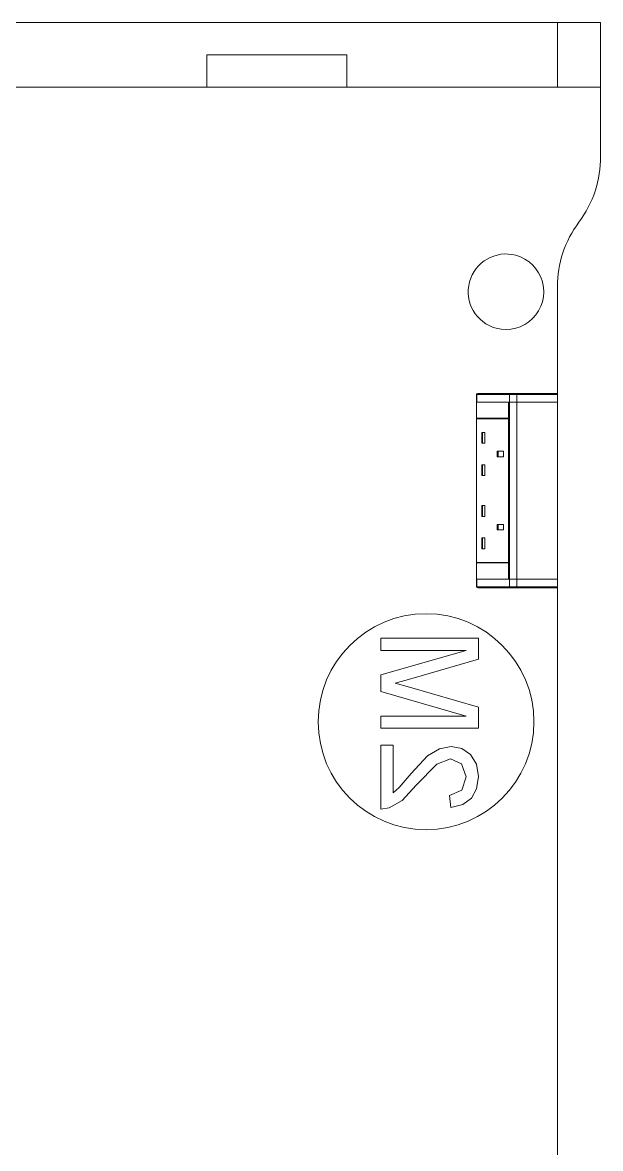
# Model space of a CAD drawing. Header units: millimetres. Extents: x 155927 to 317870, y -36033 to 97293.
# Drawn here: x 218159 to 218695, y 9940 to 10983 of the extents above; entities that cross this region are included whole.
import ezdxf

# ---------------------------------------------------------------- set-up
doc = ezdxf.new("R2010")
doc.units = ezdxf.units.MM
doc.header["$MEASUREMENT"] = 0
doc.layers.add('I-FURN', color=8, linetype='CONTINUOUS', lineweight=9)

msp = doc.modelspace()

# ---------------------------------------------------------------- linework, layer by layer
at = {"layer": 'I-FURN'}
for p, q in [((217894.8, 10982.7), (218694.8, 10982.7)), ((218694.8, 10982.7), (217894.8, 10982.7)), ((217894.8, 10982.7), (218694.8, 10982.7)), ((218654.8, 10982.7), (217934.8, 10982.7)), ((218694.8, 10982.7), (218654.8, 10982.7)), ((218654.8, 10982.7), (218654.8, 10922.7)), ((218654.8, 10982.7), (218654.8, 10922.7)), ((218694.8, 10982.7), (218694.8, 10922.7)), ((218694.8, 10982.7), (218694.8, 10922.7)), ((218694.8, 10858.8), (218694.8, 10982.7)), ((218694.8, 10982.7), (218694.8, 10858.8)), ((218329.8, 10952.7), (218459.8, 10952.7)), ((218459.8, 10952.7), (218329.8, 10952.7)), ((218329.8, 10952.7), (218329.8, 10922.7)), ((218329.8, 10922.7), (218329.8, 10952.7)), ((218459.8, 10952.7), (218459.8, 10922.7)), ((218459.8, 10952.7), (218459.8, 10922.7)), ((218122.6, 10922.7), (218654.8, 10922.7)), ((218329.8, 10922.7), (218122.6, 10922.7)), ((218459.8, 10922.7), (218329.8, 10922.7)), ((218694.8, 10922.7), (218459.8, 10922.7)), ((218654.8, 10922.7), (218694.8, 10922.7)), ((218654.8, 10638.1), (218654.8, 10737.7)), ((218654.8, 10737.7), (218654.8, 10638.1)), ((218611.2, 10639.1), (218581, 10639.1)), ((218611.2, 10639.1), (218581, 10639.1)), ((218611.2, 10639.1), (218649.8, 10639.1)), ((218616.8, 10639.1), (218611.2, 10639.1)), ((218653.8, 10639.1), (218616.8, 10639.1)), ((218649.8, 10639.1), (218649.8, 10638.1)), ((218649.8, 10639.1), (218653.8, 10639.1)), ((218579.8, 10616.1), (218579.8, 10631.1)), ((218579.8, 10631.1), (218609.6, 10631.1)), ((218580, 10638.1), (218580, 10631.1)), ((218580, 10638.1), (218580.1, 10638.1)), ((218580, 10638.1), (218580, 10631.1)), ((218580, 10631.1), (218580, 10638.1)), ((218580, 10631.1), (218580.1, 10631.1)), ((218580, 10631), (218580, 10467.1)), ((218580.1, 10638.1), (218610.4, 10638.1)), ((218580.1, 10638.1), (218580.1, 10631.1)), ((218580.1, 10631.1), (218610.4, 10631.1)), ((218580.3, 10638.9), (218580.3, 10638.9)), ((218609.6, 10631.1), (218609.6, 10616.1)), ((218609.8, 10616.1), (218609.8, 10631)), ((218609.8, 10631), (218610.4, 10631)), ((218610.4, 10638.1), (218617.3, 10638.1)), ((218610.4, 10638.1), (218610.4, 10631.1)), ((218610.4, 10631.1), (218617.3, 10631.1)), ((218617.3, 10631), (218610.4, 10631)), ((218610.4, 10631), (218610.4, 10467.1)), ((218617.3, 10638.1), (218654.8, 10638.1)), ((218617.3, 10638.1), (218617.3, 10631.1)), ((218617.3, 10631.1), (218654.8, 10631.1)), ((218654.8, 10631), (218617.3, 10631)), ((218617.3, 10631), (218617.3, 10467.1)), ((218654.8, 10631.1), (218654.8, 10638.1)), ((218654.8, 10638.1), (218654.8, 10631.1)), ((218654.8, 10467.1), (218654.8, 10631)), ((218654.8, 10631), (218654.8, 10467.1)), ((218609.6, 10616.1), (218579.8, 10616.1)), ((218579.8, 10615.6), (218609.6, 10615.6)), ((218579.8, 10482.6), (218579.8, 10615.6)), ((218580.1, 10615.6), (218580.1, 10616.1)), ((218609.6, 10615.6), (218609.6, 10482.6)), ((218609.8, 10482.6), (218609.8, 10615.6)), ((218584.8, 10603), (218584.8, 10593)), ((218584.8, 10603), (218587.7, 10603)), ((218585.5, 10603), (218585.5, 10593)), ((218587.7, 10603), (218587.7, 10593)), ((218584.8, 10593), (218587.7, 10593)), ((218599.1, 10585.5), (218599.1, 10580.5)), ((218604.9, 10585.5), (218599.1, 10585.5)), ((218599.1, 10580.5), (218604.9, 10580.5)), ((218599.9, 10585.5), (218599.9, 10580.5)), ((218604.9, 10580.5), (218604.9, 10585.5)), ((218584.8, 10573), (218584.8, 10563)), ((218584.8, 10573), (218587.7, 10573)), ((218585.5, 10573), (218585.5, 10563)), ((218587.7, 10573), (218587.7, 10563)), ((218584.8, 10563), (218587.7, 10563)), ((218584.8, 10535.2), (218584.8, 10525.2)), ((218584.8, 10535.2), (218587.7, 10535.2)), ((218585.5, 10535.2), (218585.5, 10525.2)), ((218587.7, 10535.2), (218587.7, 10525.2)), ((218584.8, 10525.2), (218587.7, 10525.2)), ((218599.1, 10517.7), (218599.1, 10512.7)), ((218599.1, 10517.7), (218604.9, 10517.7)), ((218599.9, 10517.7), (218599.9, 10512.7)), ((218604.9, 10517.7), (218604.9, 10512.7)), ((218584.8, 10505.2), (218584.8, 10495.2)), ((218584.8, 10505.2), (218587.7, 10505.2)), ((218585.5, 10505.2), (218585.5, 10495.2)), ((218587.7, 10505.2), (218587.7, 10495.2)), ((218599.1, 10512.7), (218604.9, 10512.7)), ((218584.8, 10495.2), (218587.7, 10495.2)), ((218579.8, 10482.6), (218609.6, 10482.6)), ((218580.1, 10482.1), (218580.1, 10482.6)), ((218579.8, 10482.1), (218609.6, 10482.1)), ((218579.8, 10467.1), (218579.8, 10482.1)), ((218609.6, 10482.1), (218609.6, 10467.1)), ((218609.8, 10467.1), (218609.8, 10482.1)), ((218609.6, 10467.1), (218579.8, 10467.1)), ((218580, 10467), (218580, 10460)), ((218580.1, 10467), (218580, 10467)), ((218580, 10467), (218580, 10460)), ((218580, 10467), (218580, 10460)), ((218580.1, 10460), (218580.1, 10467)), ((218610.4, 10467), (218580.1, 10467)), ((218609.6, 10467.1), (218612, 10467.1)), ((218610.4, 10467.1), (218609.8, 10467.1)), ((218610.4, 10467.1), (218617.3, 10467.1)), ((218610.4, 10460), (218610.4, 10467)), ((218617.3, 10467), (218610.4, 10467)), ((218617.3, 10467.1), (218654.8, 10467.1)), ((218617.3, 10460), (218617.3, 10467)), ((218654.8, 10467), (218617.3, 10467)), ((218654.8, 10460), (218654.8, 10467)), ((218654.8, 10460), (218654.8, 10467)), ((218580.1, 10460), (218580, 10460)), ((218610.4, 10460), (218580.1, 10460)), ((218580.3, 10459.2), (218580.3, 10459.3)), ((218581, 10459), (218611.2, 10459)), ((218581, 10459), (218611.2, 10459)), ((218617.3, 10460), (218610.4, 10460)), ((218649.8, 10459), (218611.2, 10459)), ((218611.2, 10459), (218616.8, 10459)), ((218616.8, 10459), (218653.8, 10459)), ((218654.8, 10460), (218617.3, 10460)), ((218649.8, 10460), (218649.8, 10459)), ((218653.8, 10459), (218649.8, 10459)), ((218653.8, 10459), (218653.8, 10459)), ((218654.8, 9627.7), (218654.8, 10460)), ((218654.8, 10460), (218654.8, 9627.7)), ((218581.7, 10412.3), (218491.2, 10412.3)), ((218491.2, 10412.3), (218491.2, 10401)), ((218581.7, 10392.8), (218581.7, 10412.3)), ((218491.2, 10401), (218570.3, 10401)), ((218570.3, 10401), (218491.2, 10378.3)), ((218519, 10374.6), (218581.7, 10392.8)), ((218491.2, 10378.3), (218491.2, 10362.9)), ((218504.6, 10370.6), (218519, 10374.6)), ((218517.9, 10366.9), (218504.6, 10370.6)), ((218491.2, 10362.9), (218570.3, 10340.2)), ((218581.7, 10348.4), (218517.9, 10366.9)), ((218581.7, 10328.9), (218581.7, 10348.4)), ((218570.3, 10340.2), (218491.2, 10340.2)), ((218491.2, 10340.2), (218491.2, 10328.9)), ((218491.2, 10328.9), (218581.7, 10328.9)), ((218502.5, 10313.4), (218491.2, 10313.4)), ((218491.2, 10313.4), (218491.2, 10254.1)), ((218502.5, 10269), (218502.5, 10313.4)), ((218545.7, 10310), (218534.6, 10303.3)), ((218556.4, 10312), (218545.7, 10310)), ((218566.3, 10310.1), (218556.4, 10312)), ((218574.4, 10304.5), (218566.3, 10310.1)), ((218534.6, 10303.3), (218519.2, 10287.1)), ((218524.1, 10276.3), (218543, 10295.8)), ((218543, 10295.8), (218555.8, 10300.7)), ((218555.8, 10300.7), (218566.1, 10296.1)), ((218566.1, 10296.1), (218570.3, 10284.1)), ((218579.8, 10295.7), (218574.4, 10304.5)), ((218581.7, 10284.3), (218579.8, 10295.7)), ((218519.2, 10287.1), (218508.3, 10274.1)), ((218508.3, 10274.1), (218502.5, 10269)), ((218511, 10262.1), (218524.1, 10276.3)), ((218570.3, 10284.1), (218566.2, 10271.5)), ((218580, 10272.9), (218581.7, 10284.3)), ((218566.2, 10271.5), (218554.8, 10266.8)), ((218554.8, 10266.8), (218556.2, 10255.5)), ((218567.2, 10258.2), (218575.1, 10264.1)), ((218575.1, 10264.1), (218580, 10272.9)), ((218491.2, 10254.1), (218499, 10255.3)), ((218499, 10255.3), (218511, 10262.1)), ((218556.2, 10255.5), (218567.2, 10258.2))]:
    msp.add_line(p, q, dxfattribs=at)
at = {"layer": 'I-FURN', "flags": 128}
for points in [[(218616.8, 10639.1), (218616.6, 10639.1), (218616.5, 10639.1), (218616.4, 10639.1), (218616.2, 10639.1), (218616.1, 10639.1), (218615.9, 10639.1), (218615.8, 10639.1), (218615.6, 10639.1), (218615.5, 10639.1), (218615.3, 10639.1), (218615.2, 10639.1), (218615, 10639.1), (218614.8, 10639.1), (218614.7, 10639.1), (218614.5, 10639.1), (218614.4, 10639.1), (218614.2, 10639.1), (218614, 10639.1), (218613.9, 10639.1), (218613.7, 10639.1), (218613.6, 10639.1), (218613.4, 10639.1), (218613.3, 10639.1), (218613.1, 10639.1), (218613, 10639.1), (218612.8, 10639.1), (218612.7, 10639.1), (218612.5, 10639.1), (218612.4, 10639.1), (218612.3, 10639.1), (218612.1, 10639.1), (218612, 10639.1), (218611.9, 10639.1), (218611.8, 10639.1), (218611.7, 10639.1), (218611.5, 10639.1), (218611.4, 10639.1), (218611.3, 10639.1), (218611.2, 10639.1)], [(218653.8, 10639.1), (218653.5, 10639.1), (218653.1, 10639.1), (218652.6, 10639.1), (218651.9, 10639.1), (218651.1, 10639.1), (218650.1, 10639.1), (218649, 10639.1), (218647.8, 10639.1), (218646.5, 10639.1), (218645, 10639.1), (218643.4, 10639.1), (218641.7, 10639.1), (218639.9, 10639.1), (218638, 10639.1), (218636, 10639.1), (218633.8, 10639.1), (218631.5, 10639.1), (218629.2, 10639.1), (218626.7, 10639.1), (218624.2, 10639.1), (218621.5, 10639.1), (218618.8, 10639.1), (218616.8, 10639.1)], [(218649.8, 10639.1), (218650, 10639.1), (218650.1, 10639.1), (218650.3, 10639.1), (218650.4, 10639.1), (218650.6, 10639.1), (218650.8, 10639.1), (218650.9, 10639.1), (218651.1, 10639.1), (218651.2, 10639.1), (218651.4, 10639.1), (218651.5, 10639.1), (218651.7, 10639.1), (218651.8, 10639.1), (218651.9, 10639.1), (218652.1, 10639.1), (218652.2, 10639.1), (218652.3, 10639.1), (218652.4, 10639.1), (218652.6, 10639.1), (218652.7, 10639.1), (218652.8, 10639.1), (218652.9, 10639.1), (218653, 10639.1), (218653.1, 10639.1), (218653.2, 10639.1), (218653.3, 10639.1), (218653.3, 10639.1), (218653.4, 10639.1), (218653.5, 10639.1), (218653.5, 10639.1), (218653.6, 10639.1), (218653.6, 10639.1), (218653.7, 10639.1), (218653.7, 10639.1), (218653.8, 10639.1), (218653.8, 10639.1), (218653.8, 10639.1), (218653.8, 10639.1), (218653.8, 10639.1)], [(218653.8, 10639.1), (218653.9, 10639.1), (218653.9, 10639.1), (218653.9, 10639.1), (218654, 10639.1), (218654, 10639.1), (218654, 10639.1), (218654.1, 10639.1), (218654.1, 10639.1), (218654.2, 10639.1), (218654.2, 10639.1), (218654.2, 10639), (218654.3, 10639), (218654.3, 10639), (218654.3, 10639), (218654.4, 10639), (218654.4, 10638.9), (218654.4, 10638.9), (218654.5, 10638.9), (218654.5, 10638.9), (218654.5, 10638.8), (218654.6, 10638.8), (218654.6, 10638.8), (218654.6, 10638.7), (218654.6, 10638.7), (218654.7, 10638.7), (218654.7, 10638.6), (218654.7, 10638.6), (218654.7, 10638.6), (218654.7, 10638.5), (218654.7, 10638.5), (218654.8, 10638.5), (218654.8, 10638.4), (218654.8, 10638.4), (218654.8, 10638.3), (218654.8, 10638.3), (218654.8, 10638.3), (218654.8, 10638.2), (218654.8, 10638.2), (218654.8, 10638.1), (218654.8, 10638.1)], [(218653.8, 10639.1), (218653.8, 10639.1), (218653.8, 10639.1)], [(218580, 10638.1), (218580, 10638.2), (218580, 10638.2), (218580, 10638.3), (218580, 10638.3), (218580, 10638.3), (218580, 10638.4), (218580, 10638.4), (218580, 10638.5), (218580, 10638.5), (218580, 10638.5), (218580.1, 10638.6), (218580.1, 10638.6), (218580.1, 10638.6)], [(218580.1, 10459.5), (218580.1, 10459.5), (218580.1, 10459.6), (218580, 10459.6), (218580, 10459.7), (218580, 10459.7), (218580, 10459.7), (218580, 10459.8), (218580, 10459.8), (218580, 10459.8), (218580, 10459.9), (218580, 10459.9), (218580, 10460), (218580, 10460), (218580, 10460)], [(218611.2, 10459), (218611.3, 10459), (218611.4, 10459), (218611.5, 10459), (218611.7, 10459), (218611.8, 10459), (218611.9, 10459), (218612, 10459), (218612.1, 10459), (218612.3, 10459), (218612.4, 10459), (218612.5, 10459), (218612.7, 10459), (218612.8, 10459), (218613, 10459), (218613.1, 10459), (218613.3, 10459), (218613.4, 10459), (218613.6, 10459), (218613.7, 10459), (218613.9, 10459), (218614, 10459), (218614.2, 10459), (218614.4, 10459), (218614.5, 10459), (218614.7, 10459), (218614.8, 10459), (218615, 10459), (218615.2, 10459), (218615.3, 10459), (218615.5, 10459), (218615.6, 10459), (218615.8, 10459), (218615.9, 10459), (218616.1, 10459), (218616.2, 10459), (218616.4, 10459), (218616.5, 10459), (218616.6, 10459), (218616.8, 10459)], [(218616.8, 10459), (218619.6, 10459), (218622.3, 10459), (218624.9, 10459), (218627.4, 10459), (218629.8, 10459), (218632.2, 10459), (218634.4, 10459), (218636.5, 10459), (218638.5, 10459), (218640.4, 10459), (218642.2, 10459), (218643.9, 10459), (218645.4, 10459), (218646.9, 10459), (218648.2, 10459), (218649.3, 10459), (218650.4, 10459), (218651.3, 10459), (218652.1, 10459), (218652.7, 10459), (218653.2, 10459), (218653.6, 10459), (218653.8, 10459)], [(218653.8, 10459), (218653.8, 10459), (218653.8, 10459), (218653.8, 10459), (218653.8, 10459), (218653.7, 10459), (218653.7, 10459), (218653.7, 10459), (218653.6, 10459), (218653.6, 10459), (218653.5, 10459), (218653.4, 10459), (218653.4, 10459), (218653.3, 10459), (218653.2, 10459), (218653.1, 10459), (218653, 10459), (218652.9, 10459), (218652.8, 10459), (218652.7, 10459), (218652.6, 10459), (218652.5, 10459), (218652.4, 10459), (218652.2, 10459), (218652.1, 10459), (218652, 10459), (218651.8, 10459), (218651.7, 10459), (218651.6, 10459), (218651.4, 10459), (218651.3, 10459), (218651.1, 10459), (218651, 10459), (218650.8, 10459), (218650.6, 10459), (218650.5, 10459), (218650.3, 10459), (218650.2, 10459), (218650, 10459), (218649.9, 10459), (218649.8, 10459)], [(218654.8, 10460), (218654.8, 10460), (218654.8, 10459.9), (218654.8, 10459.9), (218654.8, 10459.9), (218654.8, 10459.8), (218654.8, 10459.8), (218654.8, 10459.7), (218654.8, 10459.7), (218654.7, 10459.7), (218654.7, 10459.6), (218654.7, 10459.6), (218654.7, 10459.6), (218654.7, 10459.5), (218654.7, 10459.5), (218654.6, 10459.5), (218654.6, 10459.4), (218654.6, 10459.4), (218654.6, 10459.4), (218654.5, 10459.3), (218654.5, 10459.3), (218654.5, 10459.3), (218654.4, 10459.2), (218654.4, 10459.2), (218654.4, 10459.2), (218654.4, 10459.2), (218654.3, 10459.2), (218654.3, 10459.1), (218654.2, 10459.1), (218654.2, 10459.1), (218654.2, 10459.1), (218654.1, 10459.1), (218654.1, 10459.1), (218654.1, 10459), (218654, 10459), (218654, 10459), (218653.9, 10459), (218653.9, 10459), (218653.9, 10459), (218653.8, 10459), (218653.8, 10459)]]:
    msp.add_lwpolyline(points, dxfattribs=at)
at = {"layer": 'I-FURN'}
for centre, radius, start, end in [((218594.8, 10857.7), 100, 323.1301, 0.6256), ((218594.8, 10857.7), 100, 323.1301, 0.6256), ((218754.8, 10737.7), 100, 143.1301, 180), ((218754.8, 10737.7), 100, 143.1301, 180), ((218607.2, 10733.3), 35, 75, 255), ((218607.2, 10733.3), 35, 15, 75), ((218607.2, 10733.3), 35, 255, 14.7004), ((218533.1, 10335), 100, 90, 270), ((218533.1, 10335), 100, 270, 90)]:
    msp.add_arc(centre, radius, start, end, dxfattribs=at)
for centre, major_axis, ratio, start_param, end_param in [((218581, 10638.1), (0, 1), 0.819152, 0, 1.570796), ((218611.2, 10638.1), (0, -1), 0.819152, 3.141593, 4.712389), ((218616.8, 10638.1), (0, -1), 0.56467, 1.570796, 3.141593), ((218653.8, 10638.1), (0, -1), 0.998113, 1.570796, 3.141593), ((218581, 10460), (0, -1), 0.819152, 4.712389, 6.283185), ((218611.2, 10460), (0, -1), 0.819152, 4.712389, 6.283185), ((218616.8, 10460), (0, -1), 0.56467, 0, 1.570796), ((218653.8, 10460), (0, -1), 0.998113, 0, 1.570796)]:
    msp.add_ellipse(centre, major_axis=major_axis, ratio=ratio, start_param=start_param, end_param=end_param, dxfattribs=at)

doc.saveas('drawing.dxf')
